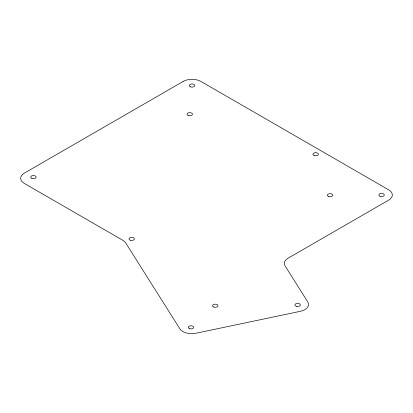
<?xml version="1.0" encoding="UTF-8"?>
<svg xmlns="http://www.w3.org/2000/svg" width="413" height="413" viewBox="0 0 413 413"><rect width="100%" height="100%" fill="white"/><g stroke="black" fill="none" stroke-linecap="round" stroke-linejoin="round"><path stroke-width="0.62" d="M183.114 81.469L24.352 173.13A12.633 7.295 0 0 0 24.352 183.444L122.764 240.263A12.633 7.295 0 0 1 125.702 242.927L179.898 328.867A12.633 7.295 0 0 0 196.087 333.224L300.261 311.335A12.633 7.295 0 0 0 307.809 301.986L285.058 265.9A12.633 7.295 0 0 1 287.995 258.249L388.648 200.135A12.633 7.295 0 0 0 388.648 189.82L200.976 81.469A12.633 7.295 0 0 0 183.114 81.469M296.286 306.291A2.705 1.564 0 0 0 300.349 304.939A2.705 1.564 0 0 0 296.286 303.586A2.705 1.564 0 0 0 296.286 306.291M130.322 240.211A2.705 1.564 0 0 0 134.38 238.859A2.705 1.564 0 0 0 130.322 237.506A2.705 1.564 0 0 0 130.322 240.211M31.925 178.416A2.705 1.564 0 0 0 36.127 177.218A2.705 1.564 0 0 0 32.229 175.716A2.705 1.564 0 0 0 31.925 178.416M190.543 86.838A2.705 1.564 0 0 0 194.745 85.641A2.705 1.564 0 0 0 190.847 84.138A2.705 1.564 0 0 0 190.543 86.838M314.164 155.531A2.705 1.564 0 0 0 318.371 154.338A2.705 1.564 0 0 0 314.474 152.831A2.705 1.564 0 0 0 314.164 155.531M380.084 196.273A2.705 1.564 0 0 0 384.291 195.075A2.705 1.564 0 0 0 380.394 193.573A2.705 1.564 0 0 0 380.084 196.273M189.619 328.707A2.705 1.564 0 0 0 193.676 327.354A2.705 1.564 0 0 0 189.619 326.002A2.705 1.564 0 0 0 189.619 328.707M328.743 196.578A2.705 1.564 0 0 0 332.801 195.225A2.705 1.564 0 0 0 328.743 193.873A2.705 1.564 0 0 0 328.743 196.578M188.39 115.547A2.705 1.564 0 0 0 192.448 114.189A2.705 1.564 0 0 0 188.39 112.837A2.705 1.564 0 0 0 188.39 115.547M213.908 307.076A2.705 1.564 0 0 0 217.966 305.723A2.705 1.564 0 0 0 213.908 304.371A2.705 1.564 0 0 0 213.908 307.076"/></g></svg>
